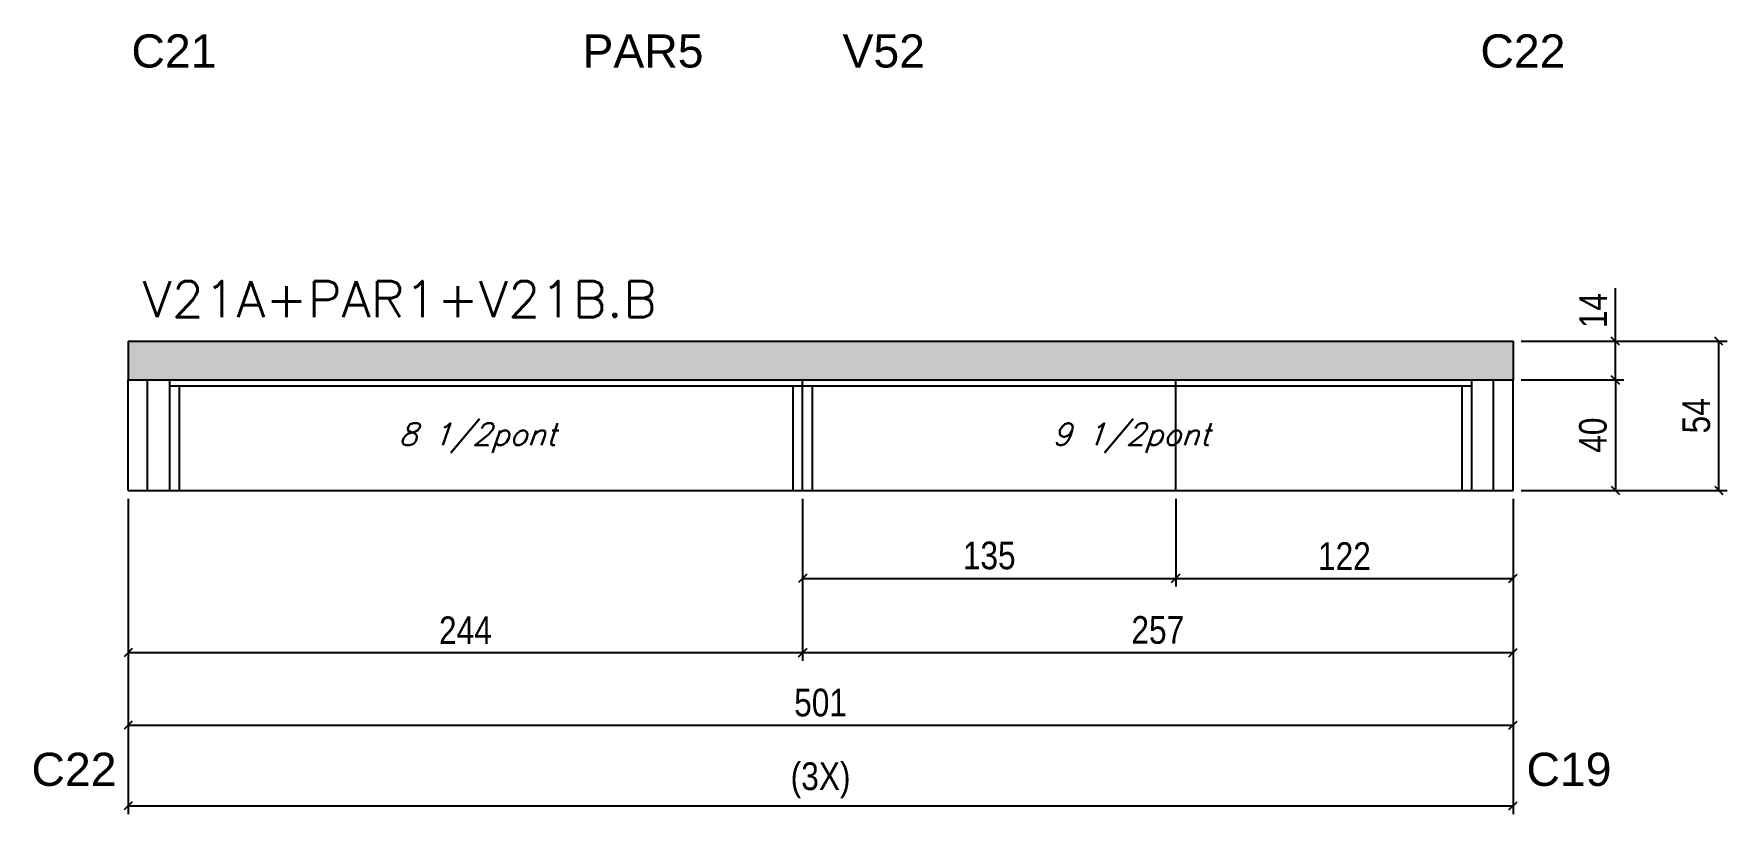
# Model space of a CAD drawing. Extents: x 0 to 6325, y 5574 to 19307.
# Drawn here: x 1950 to 2562, y 15145 to 15427 of the extents above; entities that cross this region are included whole.
import ezdxf

# ---------------------------------------------------------------- set-up
doc = ezdxf.new("R2010")
doc.units = 0
for name, color, linetype in [('1', 1, 'Continuous'), ('5', 5, 'Continuous'), ('COTA', 241, 'Continuous'), ('Painéis', 200, 'Continuous'), ('SARR_2.2x7', 40, 'Continuous'), ('SARR_3.5x7', 81, 'Continuous'), ('texto', 7, 'Continuous')]:
    doc.layers.add(name, color=color, linetype=linetype)
doc.layers.add('Texto Seção', color=7, linetype='Continuous', lineweight=15)
doc.styles.add('COTA TECNICA', font='techl___.ttf', dxfattribs={"height": 10})
doc.styles.add('REGUA-120', font='ROMANS.shx', dxfattribs={"height": 15})
doc.styles.add('Romans', font='romans.shx')
doc.styles.get("Standard").update_dxf_attribs({"font": 'arial.ttf'})
doc.dimstyles.new('PAINEL', dxfattribs={"dimtxt": 10, "dimasz": 3, "dimexe": 3, "dimexo": 3, "dimgap": 3, "dimtad": 1, "dimdec": 1, "dimzin": 12, "dimdsep": 46, "dimtxsty": 'COTA TECNICA', "dimblk1": 'OBLIQUE', "dimblk2": 'OBLIQUE', "dimsah": 1, "dimcen": 0.9, "dimclrd": 4, "dimclre": 4, "dimclrt": 240, "dimadec": 1, "dimazin": 3, "dimtfac": 1, "dimtdec": 1, "dimtmove": 0, "dimatfit": 3, "dimfxl": 1, "dimtolj": 1, "dimtzin": 12, "dimarcsym": 0})

# ---------------------------------------------------------------- blocks, each defined once
blk = doc.blocks.new('_Oblique')
at = {"layer": '1', "color": 0, "lineweight": -2}
blk.add_line((-0.5, -0.5), (0.5, 0.5), dxfattribs=at)
blk = doc.blocks.new('*D2860')
at = {"layer": 'COTA', "color": 4, "linetype": 'ByBlock', "lineweight": -2, "transparency": 16777216}
for p, q in [((1983.89, 15258.98), (1983.89, 15200.35)), ((2227.89, 15258.98), (2227.89, 15200.35)), ((1983.89, 15203.35), (2227.89, 15203.35))]:
    blk.add_line(p, q, dxfattribs=at)
at = {"layer": 'Defpoints', "color": 0, "linetype": 'ByBlock', "transparency": 16777216}
for p in [(1983.89, 15261.98), (2227.89, 15261.98), (2227.89, 15203.35)]:
    blk.add_point(p, dxfattribs=at)
at = {"layer": 'COTA', "color": 4, "linetype": 'ByBlock', "lineweight": -2, "transparency": 16777216, "xscale": 3, "yscale": 3, "zscale": 3, "rotation": 180}
blk.add_blockref('_Oblique', (1983.89, 15203.35), dxfattribs=at)
at = {"layer": 'COTA', "color": 4, "linetype": 'ByBlock', "lineweight": -2, "transparency": 16777216, "xscale": 3, "yscale": 3, "zscale": 3}
blk.add_blockref('_Oblique', (2227.89, 15203.35), dxfattribs=at)
at = {"layer": 'COTA', "color": 240, "linetype": 'ByBlock', "transparency": 16777216, "insert": (2105.89, 15211.42), "char_height": 10, "attachment_point": 5, "style": 'COTA TECNICA'}
blk.add_mtext('\\A1;244', dxfattribs=at)
blk = doc.blocks.new('*D2861')
at = {"layer": 'COTA', "color": 4, "linetype": 'ByBlock', "lineweight": -2, "transparency": 16777216}
for p, q in [((2227.89, 15258.98), (2227.89, 15200.35)), ((2484.89, 15258.98), (2484.89, 15200.35)), ((2227.89, 15203.35), (2484.89, 15203.35))]:
    blk.add_line(p, q, dxfattribs=at)
at = {"layer": 'Defpoints', "color": 0, "linetype": 'ByBlock', "transparency": 16777216}
for p in [(2227.89, 15261.98), (2484.89, 15261.98), (2484.89, 15203.35)]:
    blk.add_point(p, dxfattribs=at)
at = {"layer": 'COTA', "color": 4, "linetype": 'ByBlock', "lineweight": -2, "transparency": 16777216, "xscale": 3, "yscale": 3, "zscale": 3, "rotation": 180}
blk.add_blockref('_Oblique', (2227.89, 15203.35), dxfattribs=at)
at = {"layer": 'COTA', "color": 4, "linetype": 'ByBlock', "lineweight": -2, "transparency": 16777216, "xscale": 3, "yscale": 3, "zscale": 3}
blk.add_blockref('_Oblique', (2484.89, 15203.35), dxfattribs=at)
at = {"layer": 'COTA', "color": 240, "linetype": 'ByBlock', "transparency": 16777216, "insert": (2356.39, 15211.46), "char_height": 10, "width": 210.731, "attachment_point": 5, "style": 'COTA TECNICA'}
blk.add_mtext('\\A1;257', dxfattribs=at)
blk = doc.blocks.new('*D4009')
at = {"layer": 'COTA', "color": 4, "linetype": 'ByBlock', "lineweight": -2, "transparency": 16777216}
for p, q in [((1983.89, 15258.98), (1983.89, 15174.09)), ((2484.89, 15258.98), (2484.89, 15174.09)), ((1983.89, 15177.09), (2484.89, 15177.09))]:
    blk.add_line(p, q, dxfattribs=at)
at = {"layer": 'Defpoints', "color": 0, "linetype": 'ByBlock', "transparency": 16777216}
for p in [(1983.89, 15261.98), (2484.89, 15261.98), (2484.89, 15177.09)]:
    blk.add_point(p, dxfattribs=at)
at = {"layer": 'COTA', "color": 4, "linetype": 'ByBlock', "lineweight": -2, "transparency": 16777216, "xscale": 3, "yscale": 3, "zscale": 3, "rotation": 180}
blk.add_blockref('_Oblique', (1983.89, 15177.09), dxfattribs=at)
at = {"layer": 'COTA', "color": 4, "linetype": 'ByBlock', "lineweight": -2, "transparency": 16777216, "xscale": 3, "yscale": 3, "zscale": 3}
blk.add_blockref('_Oblique', (2484.89, 15177.09), dxfattribs=at)
at = {"layer": 'COTA', "color": 240, "linetype": 'ByBlock', "transparency": 16777216, "insert": (2234.39, 15185.2), "char_height": 10, "attachment_point": 5, "style": 'COTA TECNICA'}
blk.add_mtext('\\A1;501', dxfattribs=at)
blk = doc.blocks.new('*D4010')
at = {"layer": 'COTA', "color": 4, "lineweight": -2, "transparency": 16777216}
for p, q in [((2227.89, 15258.98), (2227.89, 15227.19)), ((2362.89, 15258.98), (2362.89, 15227.19)), ((2227.89, 15230.19), (2362.89, 15230.19))]:
    blk.add_line(p, q, dxfattribs=at)
at = {"layer": 'Defpoints', "color": 0, "transparency": 16777216}
for p in [(2227.89, 15261.98), (2362.89, 15261.98), (2362.89, 15230.19)]:
    blk.add_point(p, dxfattribs=at)
at = {"layer": 'COTA', "color": 4, "lineweight": -2, "transparency": 16777216, "xscale": 3, "yscale": 3, "zscale": 3, "rotation": 180}
blk.add_blockref('_Oblique', (2227.89, 15230.19), dxfattribs=at)
at = {"layer": 'COTA', "color": 4, "lineweight": -2, "transparency": 16777216, "xscale": 3, "yscale": 3, "zscale": 3}
blk.add_blockref('_Oblique', (2362.89, 15230.19), dxfattribs=at)
at = {"layer": 'COTA', "color": 240, "transparency": 16777216, "insert": (2295.39, 15238.41), "char_height": 10, "attachment_point": 5, "style": 'COTA TECNICA'}
blk.add_mtext('\\A1;135', dxfattribs=at)
blk = doc.blocks.new('*D4011')
at = {"layer": 'COTA', "color": 4, "lineweight": -2, "transparency": 16777216}
for p, q in [((2362.89, 15258.98), (2362.89, 15227.19)), ((2484.89, 15258.98), (2484.89, 15227.19)), ((2362.89, 15230.19), (2484.89, 15230.19))]:
    blk.add_line(p, q, dxfattribs=at)
at = {"layer": 'Defpoints', "color": 0, "transparency": 16777216}
for p in [(2362.89, 15261.98), (2484.89, 15261.98), (2484.89, 15230.19)]:
    blk.add_point(p, dxfattribs=at)
at = {"layer": 'COTA', "color": 4, "lineweight": -2, "transparency": 16777216, "xscale": 3, "yscale": 3, "zscale": 3, "rotation": 180}
blk.add_blockref('_Oblique', (2362.89, 15230.19), dxfattribs=at)
at = {"layer": 'COTA', "color": 4, "lineweight": -2, "transparency": 16777216, "xscale": 3, "yscale": 3, "zscale": 3}
blk.add_blockref('_Oblique', (2484.89, 15230.19), dxfattribs=at)
at = {"layer": 'COTA', "color": 240, "transparency": 16777216, "insert": (2423.89, 15238.25), "char_height": 10, "attachment_point": 5, "style": 'COTA TECNICA'}
blk.add_mtext('\\A1;122', dxfattribs=at)
blk = doc.blocks.new('*D4012')
at = {"layer": 'COTA', "color": 4, "lineweight": -2, "transparency": 16777216}
for p, q in [((1983.89, 15258.98), (1983.89, 15144.91)), ((2484.89, 15258.98), (2484.89, 15144.91)), ((1983.89, 15147.91), (2484.89, 15147.91))]:
    blk.add_line(p, q, dxfattribs=at)
at = {"layer": 'Defpoints', "color": 0, "transparency": 16777216}
for p in [(1983.89, 15261.98), (2484.89, 15261.98), (2484.89, 15147.91)]:
    blk.add_point(p, dxfattribs=at)
at = {"layer": 'COTA', "color": 4, "lineweight": -2, "transparency": 16777216, "xscale": 3, "yscale": 3, "zscale": 3, "rotation": 180}
blk.add_blockref('_Oblique', (1983.89, 15147.91), dxfattribs=at)
at = {"layer": 'COTA', "color": 4, "lineweight": -2, "transparency": 16777216, "xscale": 3, "yscale": 3, "zscale": 3}
blk.add_blockref('_Oblique', (2484.89, 15147.91), dxfattribs=at)
at = {"layer": 'COTA', "color": 240, "transparency": 16777216, "insert": (2234.39, 15157.13), "char_height": 10, "attachment_point": 5, "style": 'COTA TECNICA'}
blk.add_mtext('\\A1;(3X)', dxfattribs=at)
blk = doc.blocks.new('*D4192')
at = {"layer": 'COTA', "color": 4, "lineweight": -2, "transparency": 16777216}
for p, q in [((2487.89, 15301.98), (2524.95, 15301.98)), ((2521.95, 15301.98), (2521.95, 15261.98)), ((2487.89, 15261.98), (2524.95, 15261.98))]:
    blk.add_line(p, q, dxfattribs=at)
at = {"layer": 'Defpoints', "color": 0, "transparency": 16777216}
for p in [(2484.89, 15301.98), (2484.89, 15261.98), (2521.95, 15261.98)]:
    blk.add_point(p, dxfattribs=at)
at = {"layer": 'COTA', "color": 4, "lineweight": -2, "transparency": 16777216, "xscale": 3, "yscale": 3, "zscale": 3}
for p, rotation in [((2521.95, 15301.98), 90), ((2521.95, 15261.98), 270)]:
    blk.add_blockref('_Oblique', p, dxfattribs=dict(at, rotation=rotation))
at = {"layer": 'COTA', "color": 240, "transparency": 16777216, "insert": (2513.85, 15281.98), "char_height": 10, "attachment_point": 5, "rotation": 90, "style": 'COTA TECNICA'}
blk.add_mtext('\\A1;40', dxfattribs=at)
blk = doc.blocks.new('*D4193')
at = {"layer": 'COTA', "color": 4, "lineweight": -2, "transparency": 16777216}
for p, q in [((2521.95, 15315.98), (2521.95, 15335.1)), ((2487.89, 15315.98), (2524.95, 15315.98)), ((2521.95, 15301.98), (2521.95, 15315.98)), ((2487.89, 15301.98), (2524.95, 15301.98))]:
    blk.add_line(p, q, dxfattribs=at)
at = {"layer": 'Defpoints', "color": 0, "transparency": 16777216}
for p in [(2484.89, 15315.98), (2521.95, 15315.98), (2484.89, 15301.98)]:
    blk.add_point(p, dxfattribs=at)
at = {"layer": 'COTA', "color": 4, "lineweight": -2, "transparency": 16777216, "xscale": 3, "yscale": 3, "zscale": 3}
for p, rotation in [((2521.95, 15315.98), 90), ((2521.95, 15301.98), 270)]:
    blk.add_blockref('_Oblique', p, dxfattribs=dict(at, rotation=rotation))
at = {"layer": 'COTA', "color": 240, "transparency": 16777216, "insert": (2513.88, 15327.04), "char_height": 10, "attachment_point": 5, "rotation": 90, "style": 'COTA TECNICA'}
blk.add_mtext('\\A1;14', dxfattribs=at)
blk = doc.blocks.new('*D4194')
at = {"layer": 'COTA', "color": 4, "lineweight": -2, "transparency": 16777216}
for p, q in [((2487.89, 15315.98), (2562.36, 15315.98)), ((2559.36, 15261.98), (2559.36, 15315.98)), ((2487.89, 15261.98), (2562.36, 15261.98))]:
    blk.add_line(p, q, dxfattribs=at)
at = {"layer": 'Defpoints', "color": 0, "transparency": 16777216}
for p in [(2484.89, 15315.98), (2559.36, 15315.98), (2484.89, 15261.98)]:
    blk.add_point(p, dxfattribs=at)
at = {"layer": 'COTA', "color": 4, "lineweight": -2, "transparency": 16777216, "xscale": 3, "yscale": 3, "zscale": 3}
for p, rotation in [((2559.36, 15315.98), 90), ((2559.36, 15261.98), 270)]:
    blk.add_blockref('_Oblique', p, dxfattribs=dict(at, rotation=rotation))
at = {"layer": 'COTA', "color": 240, "transparency": 16777216, "insert": (2551.25, 15288.98), "char_height": 10, "attachment_point": 5, "rotation": 90, "style": 'COTA TECNICA'}
blk.add_mtext('\\A1;54', dxfattribs=at)

msp = doc.modelspace()

# ---------------------------------------------------------------- hatches: boundary and pattern name
at = {"layer": 'COTA'}
h = msp.add_hatch(dxfattribs=at)
h.set_pattern_fill('AR-CONC', color=256, scale=0.03)
h.set_pattern_definition([(50, (11.2277, 1148.575), (5.46554, -0.4781726), [0.5715, -6.2865]), (355, (11.2277, 1148.575), (-1.0573026, 5.7317054), [0.4572, -5.0292175]), (100.451445, (11.683, 1148.535), (4.4082374, 5.2535326), [0.4857003, -5.3427073]), (46.1842, (11.228, 1150.099), (8.1323712, -1.2612698), [0.85725, -9.42975]), (96.63556, (11.905, 1149.994), (7.122124, 7.4227837), [0.7285507, -8.0140682]), (351.18415, (11.228, 1150.099), (7.122124, 7.4227837), [0.685799, -7.543792]), (21, (11.9897, 1149.718), (4.5484317, -3.067956), [0.5715, -6.2865]), (326, (11.9897, 1149.718), (1.8540609, 5.525639), [0.4572, -5.0292]), (71.451445, (12.3687, 1149.4624), (6.4024926, 2.457683), [0.4857003, -5.3426981]), (37.5, (11.2277, 1148.5751), (0.0926581, 2.53665117), [0, -4.96824, 0, -5.1054, 0, -5.04825]), (7.5, (11.2277, 1148.575), (2.0045899, 3.00541724), [0, -2.91084, 0, -4.85394, 0, -1.92405]), (327.5, (9.5284, 1148.5751), (4.06771786, -0.17186232), [0, -1.905, 0, -5.9436, 0, -7.8867]), (317.5, (8.7664, 1148.575), (4.4438754, 0.7627947), [0, -2.4765, 0, -3.94716, 0, -5.6007])])
h.paths.add_polyline_path([(1983.89, 15315.98), (1983.89, 15301.98), (2484.89, 15301.98), (2484.89, 15315.98)])

# ---------------------------------------------------------------- linework, layer by layer
for p, q in [((1983.89, 15315.98), (1983.89, 15301.98)), ((1983.89, 15315.98), (2484.89, 15315.98)), ((2484.89, 15315.98), (2484.89, 15301.98))]:
    msp.add_line(p, q, dxfattribs=at)
at = {"layer": 'Painéis', "linetype": 'ByBlock'}
for p, q in [((1983.89, 15301.98), (2484.89, 15301.98)), ((1983.89, 15261.98), (1983.89, 15301.98)), ((2227.89, 15261.98), (2227.89, 15301.98)), ((2362.89, 15261.98), (2362.89, 15301.98)), ((2484.89, 15261.98), (2484.89, 15301.98)), ((1983.89, 15261.98), (2484.89, 15261.98))]:
    msp.add_line(p, q, dxfattribs=at)
at = {"layer": 'SARR_2.2x7', "linetype": 'Continuous'}
for p, q in [((1990.89, 15261.98), (1990.89, 15301.98)), ((1998.89, 15299.78), (2227.89, 15299.78)), ((2227.89, 15299.78), (2469.89, 15299.78)), ((2477.89, 15261.98), (2477.89, 15301.98))]:
    msp.add_line(p, q, dxfattribs=at)
at = {"layer": 'SARR_3.5x7'}
for p, q in [((1998.89, 15301.98), (1998.89, 15261.98)), ((2002.39, 15299.78), (2002.39, 15261.98)), ((2224.39, 15299.78), (2224.39, 15261.98)), ((2231.39, 15299.78), (2231.39, 15261.98)), ((2466.39, 15299.78), (2466.39, 15261.98)), ((2469.89, 15301.98), (2469.89, 15261.98)), ((1998.89, 15261.98), (2002.39, 15261.98)), ((2466.39, 15261.98), (2469.89, 15261.98))]:
    msp.add_line(p, q, dxfattribs=at)

# ---------------------------------------------------------------- texts
at = {"layer": '5', "linetype": 'Continuous'}
for s, rotation, p in [('C21', 359.99996, (1985.08, 15414.95)), ('PAR5', 359.99996, (2148.26, 15414.95)), ('V52', 359.99996, (2242.33, 15414.95)), ('C22', 359.99996, (2473.1, 15414.95)), ('C22', 0.00004, (1948.92, 15155.12)), ('C19', 0.00004, (2489.77, 15155.12))]:
    msp.add_text(s, height=12, rotation=rotation, dxfattribs=at).set_placement(p)
at = {"layer": 'texto', "color": 2, "char_height": 8, "attachment_point": 5, "style": 'Romans'}
for s, insert in [('{\\Q19;\\C256;8 1/2pont}', (2110.25, 15280.98)), ('{\\Q19;\\C256;9 1/2pont}', (2346.75, 15280.98))]:
    msp.add_mtext(s, dxfattribs=dict(at, insert=insert))
at = {"layer": 'Texto Seção', "style": 'REGUA-120', "width": 1.05}
msp.add_text('V21A+PAR1+V21B.B', height=13, dxfattribs=at).set_placement((1989.12, 15324.72))

# ---------------------------------------------------------------- dimensions: what is measured, and where the dimension line sits
at = {"layer": 'COTA'}
for base, p1, p2, picture, middle in [((2521.95, 15315.98), (2484.89, 15301.98), (2484.89, 15315.98), '*D4193', (2513.88, 15327.04)), ((2559.36, 15315.98), (2484.89, 15261.98), (2484.89, 15315.98), '*D4194', (2551.25, 15288.98)), ((2521.95, 15261.98), (2484.89, 15301.98), (2484.89, 15261.98), '*D4192', (2513.85, 15281.98))]:
    dim = msp.add_linear_dim(base=base, p1=p1, p2=p2, angle=90, dimstyle='PAINEL', dxfattribs=at)
    dim.commit()
    dim.dimension.update_dxf_attribs({"geometry": picture, "text_midpoint": middle})
at = {"layer": 'COTA', "linetype": 'ByBlock'}
for base, p2, picture, middle in [((2227.89, 15203.35), (2227.89, 15261.98), '*D2860', (2105.89, 15211.42)), ((2484.89, 15177.09), (2484.89, 15261.98), '*D4009', (2234.39, 15185.2))]:
    dim = msp.add_linear_dim(base=base, p1=(1983.89, 15261.98), p2=p2, dimstyle='PAINEL', dxfattribs=at)
    dim.commit()
    dim.dimension.update_dxf_attribs({"geometry": picture, "text_midpoint": middle})
at = {"layer": 'COTA'}
dim = msp.add_linear_dim(base=(2484.89, 15147.91), p1=(1983.89, 15261.98), p2=(2484.89, 15261.98), text='(3X)', dimstyle='PAINEL', dxfattribs=at)
dim.commit()
dim.dimension.update_dxf_attribs({"geometry": '*D4012', "text_midpoint": (2234.39, 15157.13)})
at = {"layer": 'COTA', "linetype": 'ByBlock'}
dim = msp.add_linear_dim(base=(2484.89, 15203.35), p1=(2227.89, 15261.98), p2=(2484.89, 15261.98), dimstyle='PAINEL', override={"dimtmove": 1}, dxfattribs=at)
dim.commit()
dim.dimension.update_dxf_attribs({"geometry": '*D2861', "text_midpoint": (2356.39, 15211.46)})
at = {"layer": 'COTA'}
dim = msp.add_linear_dim(base=(2362.89, 15230.19), p1=(2227.89, 15261.98), p2=(2362.89, 15261.98), dimstyle='PAINEL', dxfattribs=at)
dim.commit()
dim.dimension.update_dxf_attribs({"geometry": '*D4010', "text_midpoint": (2295.39, 15238.41)})
dim = msp.add_linear_dim(base=(2484.89, 15230.19), p1=(2362.89, 15261.98), p2=(2484.89, 15261.98), dimstyle='PAINEL', override={"dimtmove": 1}, dxfattribs=at)
dim.commit()
dim.dimension.update_dxf_attribs({"geometry": '*D4011', "text_midpoint": (2423.89, 15238.25)})

doc.saveas('drawing.dxf')
